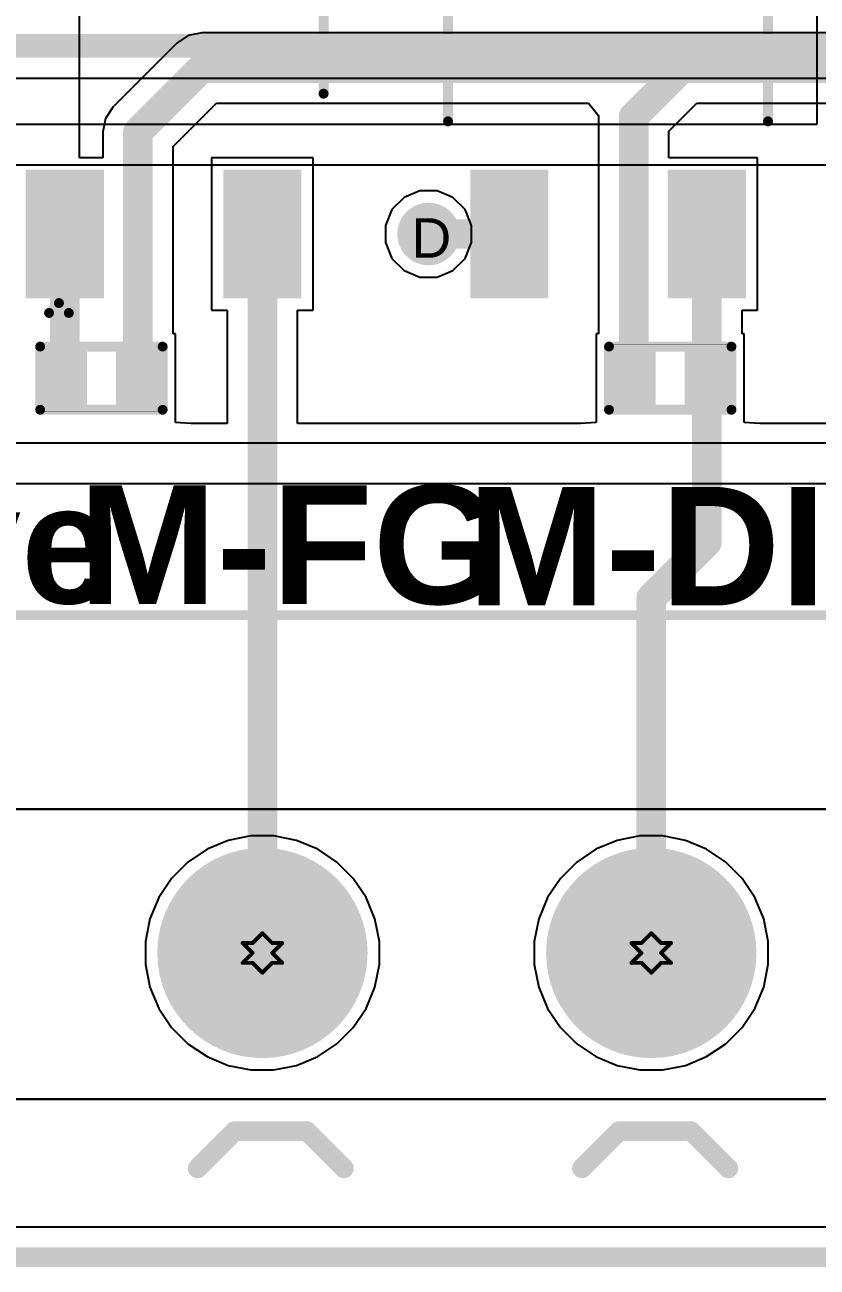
# Model space of a CAD drawing. Header units: inches. Extents: x 0 to 5401, y 0 to 5414.
# Drawn here: x 126.61 to 136.8, y -0.13 to 15.85 of the extents above; entities that cross this region are included whole.
import ezdxf

# ---------------------------------------------------------------- set-up
doc = ezdxf.new("R2010")
doc.units = ezdxf.units.IN
for name, color, linetype in [('Board Outline', 216, 'Continuous'), ('Bottom Layer', 5, 'Continuous'), ('Bottom Solder', 6, 'Continuous'), ('Drill Drawing', 1, 'Continuous'), ('Layer 1', 16, 'Continuous'), ('Layer 2', 76, 'Continuous'), ('Multi-Layer', 9, 'Continuous'), ('Pad Holes', 156, 'Continuous'), ('Top Layer', 1, 'Continuous'), ('Top Overlay', 2, 'Continuous'), ('Top Paste', 8, 'Continuous'), ('Top Solder', 216, 'Continuous'), ('Via Holes', 16, 'Continuous')]:
    doc.layers.add(name, color=color, linetype=linetype)
doc.styles.add('Arial', font='', dxfattribs={"height": 0.2})
doc.styles.add('Arial_Bold', font='', dxfattribs={"height": 0.2})
doc.styles.get('Arial').set_extended_font_data('Arial')
doc.styles.get('Arial_Bold').set_extended_font_data('Arial', bold=True)

# ---------------------------------------------------------------- blocks, each defined once
blk = doc.blocks.new('SOP_4_2_54_14')
at = {"layer": 'Top Layer'}
for points in [[(-3.85, 1.67), (-2.4, 1.67), (-2.4, 0.87), (-3.85, 0.87)], [(2.4, 1.67), (3.85, 1.67), (3.85, 0.87), (2.4, 0.87)], [(-3.85, -0.87), (-2.4, -0.87), (-2.4, -1.67), (-3.85, -1.67)], [(2.4, -0.87), (3.85, -0.87), (3.85, -1.67), (2.4, -1.67)]]:
    blk.add_hatch(color=1, dxfattribs=at).paths.add_polyline_path(points)
at = {"layer": 'Top Paste'}
for points in [[(-3.85, 1.67), (-2.4, 1.67), (-2.4, 0.87), (-3.85, 0.87)], [(2.4, 1.67), (3.85, 1.67), (3.85, 0.87), (2.4, 0.87)], [(-3.85, -0.87), (-2.4, -0.87), (-2.4, -1.67), (-3.85, -1.67)], [(2.4, -0.87), (3.85, -0.87), (3.85, -1.67), (2.4, -1.67)]]:
    blk.add_hatch(color=8, dxfattribs=at).paths.add_polyline_path(points)
at = {"layer": 'Top Solder'}
for points in [[(-3.952, 1.772), (-2.298, 1.772), (-2.298, 0.768), (-3.952, 0.768)], [(2.298, 1.772), (3.952, 1.772), (3.952, 0.768), (2.298, 0.768)], [(-3.952, -0.768), (-2.298, -0.768), (-2.298, -1.772), (-3.952, -1.772)], [(2.298, -0.768), (3.952, -0.768), (3.952, -1.772), (2.298, -1.772)]]:
    blk.add_hatch(color=216, dxfattribs=at).paths.add_polyline_path(points)
at = {"layer": 'Top Overlay'}
for points in [[(-1.321, 2.057, 0.127, 0.127, 0), (1.676, 2.057, 0.127, 0.127, 0)], [(-4.14, 1.473, 0.127, 0.127, 0), (-4.013, 1.346, 0.127, 0.127, 0)], [(-4.14, 1.473, 0.127, 0.127, 0), (-4.14, 1.219, 0.127, 0.127, 0)], [(-4.013, 1.346, 0.127, 0.127, 0), (-4.14, 1.219, 0.127, 0.127, 0)], [(-1.321, -2.057, 0.127, 0.127, 0), (1.676, -2.057, 0.127, 0.127, 0)]]:
    blk.add_lwpolyline(points, format="xyseb", dxfattribs=at)
for points in [[(-1.353, 2.057, 0.0635, 0.0635, 1), (-1.289, 2.057, 0.0635, 0.0635, 1)], [(1.645, 2.057, 0.0635, 0.0635, 1), (1.708, 2.057, 0.0635, 0.0635, 1)], [(-4.172, 1.473, 0.0635, 0.0635, 1), (-4.108, 1.473, 0.0635, 0.0635, 1)], [(-4.172, 1.473, 0.0635, 0.0635, 1), (-4.108, 1.473, 0.0635, 0.0635, 1)], [(-4.172, 1.219, 0.0635, 0.0635, 1), (-4.108, 1.219, 0.0635, 0.0635, 1)], [(-4.172, 1.219, 0.0635, 0.0635, 1), (-4.108, 1.219, 0.0635, 0.0635, 1)], [(-4.045, 1.346, 0.0635, 0.0635, 1), (-3.981, 1.346, 0.0635, 0.0635, 1)], [(-4.045, 1.346, 0.0635, 0.0635, 1), (-3.981, 1.346, 0.0635, 0.0635, 1)], [(-1.353, -2.057, 0.0635, 0.0635, 1), (-1.289, -2.057, 0.0635, 0.0635, 1)], [(1.645, -2.057, 0.0635, 0.0635, 1), (1.708, -2.057, 0.0635, 0.0635, 1)]]:
    blk.add_lwpolyline(points, format="xyseb", close=True, dxfattribs=at)
blk = doc.blocks.new('SOP_4_2_54_16')
at = {"layer": 'Top Layer'}
for points in [[(-3.85, 1.67), (-2.4, 1.67), (-2.4, 0.87), (-3.85, 0.87)], [(2.4, 1.67), (3.85, 1.67), (3.85, 0.87), (2.4, 0.87)], [(-3.85, -0.87), (-2.4, -0.87), (-2.4, -1.67), (-3.85, -1.67)], [(2.4, -0.87), (3.85, -0.87), (3.85, -1.67), (2.4, -1.67)]]:
    blk.add_hatch(color=1, dxfattribs=at).paths.add_polyline_path(points)
at = {"layer": 'Top Paste'}
for points in [[(-3.85, 1.67), (-2.4, 1.67), (-2.4, 0.87), (-3.85, 0.87)], [(2.4, 1.67), (3.85, 1.67), (3.85, 0.87), (2.4, 0.87)], [(-3.85, -0.87), (-2.4, -0.87), (-2.4, -1.67), (-3.85, -1.67)], [(2.4, -0.87), (3.85, -0.87), (3.85, -1.67), (2.4, -1.67)]]:
    blk.add_hatch(color=8, dxfattribs=at).paths.add_polyline_path(points)
at = {"layer": 'Top Solder'}
for points in [[(-3.952, 1.772), (-2.298, 1.772), (-2.298, 0.768), (-3.952, 0.768)], [(2.298, 1.772), (3.952, 1.772), (3.952, 0.768), (2.298, 0.768)], [(-3.952, -0.768), (-2.298, -0.768), (-2.298, -1.772), (-3.952, -1.772)], [(2.298, -0.768), (3.952, -0.768), (3.952, -1.772), (2.298, -1.772)]]:
    blk.add_hatch(color=216, dxfattribs=at).paths.add_polyline_path(points)
at = {"layer": 'Top Overlay'}
for points in [[(1.676, 2.057, 0.127, 0.127, 0), (-1.321, 2.057, 0.127, 0.127, 0)], [(-4.013, 1.346, 0.127, 0.127, 0), (-4.14, 1.473, 0.127, 0.127, 0)], [(-4.14, 1.219, 0.127, 0.127, 0), (-4.14, 1.473, 0.127, 0.127, 0)], [(-4.14, 1.219, 0.127, 0.127, 0), (-4.013, 1.346, 0.127, 0.127, 0)], [(1.676, -2.057, 0.127, 0.127, 0), (-1.321, -2.057, 0.127, 0.127, 0)]]:
    blk.add_lwpolyline(points, format="xyseb", dxfattribs=at)
for points in [[(-1.353, 2.057, 0.0635, 0.0635, 1), (-1.289, 2.057, 0.0635, 0.0635, 1)], [(1.645, 2.057, 0.0635, 0.0635, 1), (1.708, 2.057, 0.0635, 0.0635, 1)], [(-4.172, 1.473, 0.0635, 0.0635, 1), (-4.108, 1.473, 0.0635, 0.0635, 1)], [(-4.172, 1.473, 0.0635, 0.0635, 1), (-4.108, 1.473, 0.0635, 0.0635, 1)], [(-4.172, 1.219, 0.0635, 0.0635, 1), (-4.108, 1.219, 0.0635, 0.0635, 1)], [(-4.172, 1.219, 0.0635, 0.0635, 1), (-4.108, 1.219, 0.0635, 0.0635, 1)], [(-4.045, 1.346, 0.0635, 0.0635, 1), (-3.981, 1.346, 0.0635, 0.0635, 1)], [(-4.045, 1.346, 0.0635, 0.0635, 1), (-3.981, 1.346, 0.0635, 0.0635, 1)], [(-1.353, -2.057, 0.0635, 0.0635, 1), (-1.289, -2.057, 0.0635, 0.0635, 1)], [(1.645, -2.057, 0.0635, 0.0635, 1), (1.708, -2.057, 0.0635, 0.0635, 1)]]:
    blk.add_lwpolyline(points, format="xyseb", close=True, dxfattribs=at)
blk = doc.blocks.new('R___0402_72')
at = {"layer": 'Top Layer'}
for points in [[(-0.699, -0.318), (-0.699, 0.318), (-0.241, 0.318), (-0.241, -0.318)], [(0.241, -0.318), (0.241, 0.318), (0.699, 0.318), (0.699, -0.318)]]:
    blk.add_hatch(color=1, dxfattribs=at).paths.add_polyline_path(points)
at = {"layer": 'Top Paste'}
for points in [[(-0.699, -0.318), (-0.699, 0.318), (-0.241, 0.318), (-0.241, -0.318)], [(0.241, -0.318), (0.241, 0.318), (0.699, 0.318), (0.699, -0.318)]]:
    blk.add_hatch(color=8, dxfattribs=at).paths.add_polyline_path(points)
at = {"layer": 'Top Solder'}
for points in [[(-0.754, -0.373), (-0.754, 0.373), (-0.186, 0.373), (-0.186, -0.373)], [(0.186, -0.373), (0.186, 0.373), (0.754, 0.373), (0.754, -0.373)]]:
    blk.add_hatch(color=216, dxfattribs=at).paths.add_polyline_path(points)
at = {"layer": 'Top Overlay'}
for points in [[(-0.787, 0.406, 0.127, 0.127, 0), (0.787, 0.406, 0.127, 0.127, 0)], [(-0.787, -0.406, 0.127, 0.127, 0), (-0.787, 0.406, 0.127, 0.127, 0)], [(0.787, -0.406, 0.127, 0.127, 0), (0.787, 0.406, 0.127, 0.127, 0)], [(-0.787, -0.406, 0.127, 0.127, 0), (0.787, -0.406, 0.127, 0.127, 0)], [(-0.813, -0.432, 0.00323, 0.00323, 0), (0.813, -0.432, 0.00323, 0.00323, 0)]]:
    blk.add_lwpolyline(points, format="xyseb", dxfattribs=at)
for points in [[(-0.819, 0.406, 0.0635, 0.0635, 1), (-0.756, 0.406, 0.0635, 0.0635, 1)], [(-0.819, 0.406, 0.0635, 0.0635, 1), (-0.756, 0.406, 0.0635, 0.0635, 1)], [(0.756, 0.406, 0.0635, 0.0635, 1), (0.819, 0.406, 0.0635, 0.0635, 1)], [(0.756, 0.406, 0.0635, 0.0635, 1), (0.819, 0.406, 0.0635, 0.0635, 1)], [(-0.819, -0.406, 0.0635, 0.0635, 1), (-0.756, -0.406, 0.0635, 0.0635, 1)], [(-0.819, -0.406, 0.0635, 0.0635, 1), (-0.756, -0.406, 0.0635, 0.0635, 1)], [(-0.814, -0.432, 0.00161, 0.00161, 1), (-0.812, -0.432, 0.00161, 0.00161, 1)], [(0.756, -0.406, 0.0635, 0.0635, 1), (0.819, -0.406, 0.0635, 0.0635, 1)], [(0.756, -0.406, 0.0635, 0.0635, 1), (0.819, -0.406, 0.0635, 0.0635, 1)], [(0.812, -0.432, 0.00161, 0.00161, 1), (0.814, -0.432, 0.00161, 0.00161, 1)]]:
    blk.add_lwpolyline(points, format="xyseb", close=True, dxfattribs=at)
blk = doc.blocks.new('R___0402_74')
at = {"layer": 'Top Layer'}
for points in [[(-0.699, -0.318), (-0.699, 0.318), (-0.241, 0.318), (-0.241, -0.318)], [(0.241, -0.318), (0.241, 0.318), (0.699, 0.318), (0.699, -0.318)]]:
    blk.add_hatch(color=1, dxfattribs=at).paths.add_polyline_path(points)
at = {"layer": 'Top Paste'}
for points in [[(-0.699, -0.318), (-0.699, 0.318), (-0.241, 0.318), (-0.241, -0.318)], [(0.241, -0.318), (0.241, 0.318), (0.699, 0.318), (0.699, -0.318)]]:
    blk.add_hatch(color=8, dxfattribs=at).paths.add_polyline_path(points)
at = {"layer": 'Top Solder'}
for points in [[(-0.754, -0.373), (-0.754, 0.373), (-0.186, 0.373), (-0.186, -0.373)], [(0.186, -0.373), (0.186, 0.373), (0.754, 0.373), (0.754, -0.373)]]:
    blk.add_hatch(color=216, dxfattribs=at).paths.add_polyline_path(points)
at = {"layer": 'Top Overlay'}
for points in [[(0.787, 0.406, 0.127, 0.127, 0), (-0.787, 0.406, 0.127, 0.127, 0)], [(-0.787, 0.406, 0.127, 0.127, 0), (-0.787, -0.406, 0.127, 0.127, 0)], [(0.787, 0.406, 0.127, 0.127, 0), (0.787, -0.406, 0.127, 0.127, 0)], [(0.787, -0.406, 0.127, 0.127, 0), (-0.787, -0.406, 0.127, 0.127, 0)], [(0.813, -0.432, 0.00323, 0.00323, 0), (-0.813, -0.432, 0.00323, 0.00323, 0)]]:
    blk.add_lwpolyline(points, format="xyseb", dxfattribs=at)
for points in [[(-0.819, 0.406, 0.0635, 0.0635, 1), (-0.756, 0.406, 0.0635, 0.0635, 1)], [(-0.819, 0.406, 0.0635, 0.0635, 1), (-0.756, 0.406, 0.0635, 0.0635, 1)], [(0.756, 0.406, 0.0635, 0.0635, 1), (0.819, 0.406, 0.0635, 0.0635, 1)], [(0.756, 0.406, 0.0635, 0.0635, 1), (0.819, 0.406, 0.0635, 0.0635, 1)], [(-0.819, -0.406, 0.0635, 0.0635, 1), (-0.756, -0.406, 0.0635, 0.0635, 1)], [(-0.819, -0.406, 0.0635, 0.0635, 1), (-0.756, -0.406, 0.0635, 0.0635, 1)], [(-0.814, -0.432, 0.00161, 0.00161, 1), (-0.812, -0.432, 0.00161, 0.00161, 1)], [(0.756, -0.406, 0.0635, 0.0635, 1), (0.819, -0.406, 0.0635, 0.0635, 1)], [(0.756, -0.406, 0.0635, 0.0635, 1), (0.819, -0.406, 0.0635, 0.0635, 1)], [(0.812, -0.432, 0.00161, 0.00161, 1), (0.814, -0.432, 0.00161, 0.00161, 1)]]:
    blk.add_lwpolyline(points, format="xyseb", close=True, dxfattribs=at)
blk = doc.blocks.new('WJ127_5_0_5P_182')
at = {"layer": 'Bottom Layer'}
h = blk.add_hatch(color=5, dxfattribs=at)
edge = h.paths.add_edge_path()
edge.add_arc((0, 0), 1.25, 0, 360)
h = blk.add_hatch(color=5, dxfattribs=at)
edge = h.paths.add_edge_path()
edge.add_arc((5, 0), 1.25, 0, 360)
at = {"layer": 'Bottom Solder'}
h = blk.add_hatch(color=6, dxfattribs=at)
edge = h.paths.add_edge_path()
edge.add_arc((0, 0), 1.352, 0, 360)
h = blk.add_hatch(color=6, dxfattribs=at)
edge = h.paths.add_edge_path()
edge.add_arc((5, 0), 1.352, 0, 360)
at = {"layer": 'Layer 1'}
h = blk.add_hatch(color=16, dxfattribs=at)
edge = h.paths.add_edge_path()
edge.add_arc((0, 0), 1.25, 0, 360)
h = blk.add_hatch(color=16, dxfattribs=at)
edge = h.paths.add_edge_path()
edge.add_arc((5, 0), 1.25, 0, 360)
at = {"layer": 'Layer 2'}
h = blk.add_hatch(color=76, dxfattribs=at)
edge = h.paths.add_edge_path()
edge.add_arc((0, 0), 1.25, 0, 360)
h = blk.add_hatch(color=76, dxfattribs=at)
edge = h.paths.add_edge_path()
edge.add_arc((5, 0), 1.25, 0, 360)
at = {"layer": 'Multi-Layer'}
h = blk.add_hatch(color=9, dxfattribs=at)
edge = h.paths.add_edge_path()
edge.add_arc((0, 0), 1.25, 0, 360)
h = blk.add_hatch(color=9, dxfattribs=at)
edge = h.paths.add_edge_path()
edge.add_arc((5, 0), 1.25, 0, 360)
at = {"layer": 'Pad Holes'}
h = blk.add_hatch(color=7, dxfattribs=at)
edge = h.paths.add_edge_path()
edge.add_arc((0, 0), 0.65, 0, 360)
h = blk.add_hatch(color=7, dxfattribs=at)
edge = h.paths.add_edge_path()
edge.add_arc((5, 0), 0.65, 0, 360)
at = {"layer": 'Top Layer'}
h = blk.add_hatch(color=1, dxfattribs=at)
edge = h.paths.add_edge_path()
edge.add_arc((0, 0), 1.25, 0, 360)
h = blk.add_hatch(color=1, dxfattribs=at)
edge = h.paths.add_edge_path()
edge.add_arc((5, 0), 1.25, 0, 360)
at = {"layer": 'Top Solder'}
h = blk.add_hatch(color=216, dxfattribs=at)
edge = h.paths.add_edge_path()
edge.add_arc((0, 0), 1.352, 0, 360)
h = blk.add_hatch(color=216, dxfattribs=at)
edge = h.paths.add_edge_path()
edge.add_arc((5, 0), 1.352, 0, 360)
at = {"layer": 'Top Overlay'}
for points in [[(-13.005, 4.343, 0.127, 0.127, 0), (12.548, 4.343, 0.127, 0.127, 0)], [(-0.833, -2.769, 0.254, 0.254, 0), (-0.356, -2.292, 0.254, 0.254, 0)], [(-0.356, -2.292, 0.254, 0.254, 0), (0.572, -2.292, 0.254, 0.254, 0)], [(0.572, -2.292, 0.254, 0.254, 0), (1.049, -2.769, 0.254, 0.254, 0)], [(4.109, -2.769, 0.254, 0.254, 0), (4.586, -2.292, 0.254, 0.254, 0)], [(4.586, -2.292, 0.254, 0.254, 0), (5.514, -2.292, 0.254, 0.254, 0)], [(5.514, -2.292, 0.254, 0.254, 0), (5.991, -2.769, 0.254, 0.254, 0)], [(-13.005, -3.912, 0.127, 0.127, 0), (12.548, -3.912, 0.127, 0.127, 0)]]:
    blk.add_lwpolyline(points, format="xyseb", dxfattribs=at)
for points in [[(-0.42, -2.292, 0.127, 0.127, 1), (-0.293, -2.292, 0.127, 0.127, 1)], [(-0.42, -2.292, 0.127, 0.127, 1), (-0.293, -2.292, 0.127, 0.127, 1)], [(0.509, -2.292, 0.127, 0.127, 1), (0.636, -2.292, 0.127, 0.127, 1)], [(0.509, -2.292, 0.127, 0.127, 1), (0.636, -2.292, 0.127, 0.127, 1)], [(4.522, -2.292, 0.127, 0.127, 1), (4.649, -2.292, 0.127, 0.127, 1)], [(4.522, -2.292, 0.127, 0.127, 1), (4.649, -2.292, 0.127, 0.127, 1)], [(5.45, -2.292, 0.127, 0.127, 1), (5.577, -2.292, 0.127, 0.127, 1)], [(5.45, -2.292, 0.127, 0.127, 1), (5.577, -2.292, 0.127, 0.127, 1)], [(-0.896, -2.769, 0.127, 0.127, 1), (-0.769, -2.769, 0.127, 0.127, 1)], [(0.985, -2.769, 0.127, 0.127, 1), (1.112, -2.769, 0.127, 0.127, 1)], [(4.045, -2.769, 0.127, 0.127, 1), (4.172, -2.769, 0.127, 0.127, 1)], [(5.927, -2.769, 0.127, 0.127, 1), (6.054, -2.769, 0.127, 0.127, 1)]]:
    blk.add_lwpolyline(points, format="xyseb", close=True, dxfattribs=at)

msp = doc.modelspace()

# ---------------------------------------------------------------- hatches: boundary and pattern name
at = {"layer": 'Bottom Layer'}
h = msp.add_hatch(color=5, dxfattribs=at)
edge = h.paths.add_edge_path()
edge.add_arc((131.803, 13.158), 0.3, 0, 360)
at = {"layer": 'Bottom Solder'}
h = msp.add_hatch(color=6, dxfattribs=at)
edge = h.paths.add_edge_path()
edge.add_arc((131.803, 13.158), 0.402, 0, 360)
at = {"layer": 'Layer 1'}
h = msp.add_hatch(color=16, dxfattribs=at)
edge = h.paths.add_edge_path()
edge.add_arc((131.803, 13.158), 0.3, 0, 360)
at = {"layer": 'Layer 2'}
h = msp.add_hatch(color=76, dxfattribs=at)
edge = h.paths.add_edge_path()
edge.add_arc((131.803, 13.158), 0.3, 0, 360)
at = {"layer": 'Top Layer'}
h = msp.add_hatch(color=1, dxfattribs=at)
edge = h.paths.add_edge_path()
edge.add_arc((131.803, 13.158), 0.3, 0, 360)
at = {"layer": 'Top Solder'}
h = msp.add_hatch(color=216, dxfattribs=at)
edge = h.paths.add_edge_path()
edge.add_arc((131.803, 13.158), 0.402, 0, 360)
at = {"layer": 'Via Holes'}
h = msp.add_hatch(color=7, dxfattribs=at)
edge = h.paths.add_edge_path()
edge.add_arc((131.803, 13.158), 0.15, 0, 360)

# ---------------------------------------------------------------- linework, layer by layer
at = {"layer": 'Board Outline'}
msp.add_lwpolyline([(0, 0, 0.254, 0.254, 0), (150, 0, 0.254, 0.254, 0)], format="xyseb", dxfattribs=at)
at = {"layer": 'Bottom Layer'}
for p, q in [((38.341, 15.162), (142.964, 15.162)), ((116.662, 5.761), (142.215, 5.761)), ((142.215, 5.761), (116.662, 5.761)), ((142.215, 2.032), (116.662, 2.032)), ((116.662, 2.032), (142.215, 2.032)), ((145.483, 0.388), (4.517, 0.388))]:
    msp.add_line(p, q, dxfattribs=at)
msp.add_lwpolyline([(38.341, 15.576, 0.305, 0.305, 0), (142.964, 15.576, 0.305, 0.305, 0)], format="xyseb", dxfattribs=at)
at = {"layer": 'Drill Drawing'}
for points in [[(129.54, 4.04, 0.0508, 0.0508, 0), (129.667, 4.167, 0.0508, 0.0508, 0)], [(129.667, 4.167, 0.0508, 0.0508, 0), (129.794, 4.04, 0.0508, 0.0508, 0)], [(134.54, 4.04, 0.0508, 0.0508, 0), (134.667, 4.167, 0.0508, 0.0508, 0)], [(134.667, 4.167, 0.0508, 0.0508, 0), (134.794, 4.04, 0.0508, 0.0508, 0)], [(129.413, 4.04, 0.0508, 0.0508, 0), (129.54, 3.913, 0.0508, 0.0508, 0)], [(129.413, 4.04, 0.0508, 0.0508, 0), (129.54, 4.04, 0.0508, 0.0508, 0)], [(129.794, 4.04, 0.0508, 0.0508, 0), (129.921, 4.04, 0.0508, 0.0508, 0)], [(129.794, 3.913, 0.0508, 0.0508, 0), (129.921, 4.04, 0.0508, 0.0508, 0)], [(134.413, 4.04, 0.0508, 0.0508, 0), (134.54, 3.913, 0.0508, 0.0508, 0)], [(134.413, 4.04, 0.0508, 0.0508, 0), (134.54, 4.04, 0.0508, 0.0508, 0)], [(134.794, 4.04, 0.0508, 0.0508, 0), (134.921, 4.04, 0.0508, 0.0508, 0)], [(134.794, 3.913, 0.0508, 0.0508, 0), (134.921, 4.04, 0.0508, 0.0508, 0)], [(129.413, 3.786, 0.0508, 0.0508, 0), (129.54, 3.913, 0.0508, 0.0508, 0)], [(129.794, 3.913, 0.0508, 0.0508, 0), (129.921, 3.786, 0.0508, 0.0508, 0)], [(134.413, 3.786, 0.0508, 0.0508, 0), (134.54, 3.913, 0.0508, 0.0508, 0)], [(134.794, 3.913, 0.0508, 0.0508, 0), (134.921, 3.786, 0.0508, 0.0508, 0)], [(129.413, 3.786, 0.0508, 0.0508, 0), (129.54, 3.786, 0.0508, 0.0508, 0)], [(129.54, 3.786, 0.0508, 0.0508, 0), (129.667, 3.659, 0.0508, 0.0508, 0)], [(129.667, 3.659, 0.0508, 0.0508, 0), (129.794, 3.786, 0.0508, 0.0508, 0)], [(129.794, 3.786, 0.0508, 0.0508, 0), (129.921, 3.786, 0.0508, 0.0508, 0)], [(134.413, 3.786, 0.0508, 0.0508, 0), (134.54, 3.786, 0.0508, 0.0508, 0)], [(134.54, 3.786, 0.0508, 0.0508, 0), (134.667, 3.659, 0.0508, 0.0508, 0)], [(134.667, 3.659, 0.0508, 0.0508, 0), (134.794, 3.786, 0.0508, 0.0508, 0)], [(134.794, 3.786, 0.0508, 0.0508, 0), (134.921, 3.786, 0.0508, 0.0508, 0)]]:
    msp.add_lwpolyline(points, format="xyseb", dxfattribs=at)
for points in [[(129.654, 4.167, 0.0254, 0.0254, 1), (129.68, 4.167, 0.0254, 0.0254, 1)], [(129.654, 4.167, 0.0254, 0.0254, 1), (129.68, 4.167, 0.0254, 0.0254, 1)], [(134.654, 4.167, 0.0254, 0.0254, 1), (134.68, 4.167, 0.0254, 0.0254, 1)], [(134.654, 4.167, 0.0254, 0.0254, 1), (134.68, 4.167, 0.0254, 0.0254, 1)], [(129.4, 4.04, 0.0254, 0.0254, 1), (129.426, 4.04, 0.0254, 0.0254, 1)], [(129.4, 4.04, 0.0254, 0.0254, 1), (129.426, 4.04, 0.0254, 0.0254, 1)], [(129.527, 4.04, 0.0254, 0.0254, 1), (129.553, 4.04, 0.0254, 0.0254, 1)], [(129.527, 4.04, 0.0254, 0.0254, 1), (129.553, 4.04, 0.0254, 0.0254, 1)], [(129.781, 4.04, 0.0254, 0.0254, 1), (129.807, 4.04, 0.0254, 0.0254, 1)], [(129.781, 4.04, 0.0254, 0.0254, 1), (129.807, 4.04, 0.0254, 0.0254, 1)], [(129.908, 4.04, 0.0254, 0.0254, 1), (129.934, 4.04, 0.0254, 0.0254, 1)], [(129.908, 4.04, 0.0254, 0.0254, 1), (129.934, 4.04, 0.0254, 0.0254, 1)], [(134.4, 4.04, 0.0254, 0.0254, 1), (134.426, 4.04, 0.0254, 0.0254, 1)], [(134.4, 4.04, 0.0254, 0.0254, 1), (134.426, 4.04, 0.0254, 0.0254, 1)], [(134.527, 4.04, 0.0254, 0.0254, 1), (134.553, 4.04, 0.0254, 0.0254, 1)], [(134.527, 4.04, 0.0254, 0.0254, 1), (134.553, 4.04, 0.0254, 0.0254, 1)], [(134.781, 4.04, 0.0254, 0.0254, 1), (134.807, 4.04, 0.0254, 0.0254, 1)], [(134.781, 4.04, 0.0254, 0.0254, 1), (134.807, 4.04, 0.0254, 0.0254, 1)], [(134.908, 4.04, 0.0254, 0.0254, 1), (134.934, 4.04, 0.0254, 0.0254, 1)], [(134.908, 4.04, 0.0254, 0.0254, 1), (134.934, 4.04, 0.0254, 0.0254, 1)], [(129.527, 3.913, 0.0254, 0.0254, 1), (129.553, 3.913, 0.0254, 0.0254, 1)], [(129.527, 3.913, 0.0254, 0.0254, 1), (129.553, 3.913, 0.0254, 0.0254, 1)], [(129.781, 3.913, 0.0254, 0.0254, 1), (129.807, 3.913, 0.0254, 0.0254, 1)], [(129.781, 3.913, 0.0254, 0.0254, 1), (129.807, 3.913, 0.0254, 0.0254, 1)], [(134.527, 3.913, 0.0254, 0.0254, 1), (134.553, 3.913, 0.0254, 0.0254, 1)], [(134.527, 3.913, 0.0254, 0.0254, 1), (134.553, 3.913, 0.0254, 0.0254, 1)], [(134.781, 3.913, 0.0254, 0.0254, 1), (134.807, 3.913, 0.0254, 0.0254, 1)], [(134.781, 3.913, 0.0254, 0.0254, 1), (134.807, 3.913, 0.0254, 0.0254, 1)], [(129.4, 3.786, 0.0254, 0.0254, 1), (129.426, 3.786, 0.0254, 0.0254, 1)], [(129.4, 3.786, 0.0254, 0.0254, 1), (129.426, 3.786, 0.0254, 0.0254, 1)], [(129.527, 3.786, 0.0254, 0.0254, 1), (129.553, 3.786, 0.0254, 0.0254, 1)], [(129.527, 3.786, 0.0254, 0.0254, 1), (129.553, 3.786, 0.0254, 0.0254, 1)], [(129.654, 3.659, 0.0254, 0.0254, 1), (129.68, 3.659, 0.0254, 0.0254, 1)], [(129.654, 3.659, 0.0254, 0.0254, 1), (129.68, 3.659, 0.0254, 0.0254, 1)], [(129.781, 3.786, 0.0254, 0.0254, 1), (129.807, 3.786, 0.0254, 0.0254, 1)], [(129.781, 3.786, 0.0254, 0.0254, 1), (129.807, 3.786, 0.0254, 0.0254, 1)], [(129.908, 3.786, 0.0254, 0.0254, 1), (129.934, 3.786, 0.0254, 0.0254, 1)], [(129.908, 3.786, 0.0254, 0.0254, 1), (129.934, 3.786, 0.0254, 0.0254, 1)], [(134.4, 3.786, 0.0254, 0.0254, 1), (134.426, 3.786, 0.0254, 0.0254, 1)], [(134.4, 3.786, 0.0254, 0.0254, 1), (134.426, 3.786, 0.0254, 0.0254, 1)], [(134.527, 3.786, 0.0254, 0.0254, 1), (134.553, 3.786, 0.0254, 0.0254, 1)], [(134.527, 3.786, 0.0254, 0.0254, 1), (134.553, 3.786, 0.0254, 0.0254, 1)], [(134.654, 3.659, 0.0254, 0.0254, 1), (134.68, 3.659, 0.0254, 0.0254, 1)], [(134.654, 3.659, 0.0254, 0.0254, 1), (134.68, 3.659, 0.0254, 0.0254, 1)], [(134.781, 3.786, 0.0254, 0.0254, 1), (134.807, 3.786, 0.0254, 0.0254, 1)], [(134.781, 3.786, 0.0254, 0.0254, 1), (134.807, 3.786, 0.0254, 0.0254, 1)], [(134.908, 3.786, 0.0254, 0.0254, 1), (134.934, 3.786, 0.0254, 0.0254, 1)], [(134.908, 3.786, 0.0254, 0.0254, 1), (134.934, 3.786, 0.0254, 0.0254, 1)]]:
    msp.add_lwpolyline(points, format="xyseb", close=True, dxfattribs=at)
at = {"layer": 'Layer 1'}
for p, q in [((140.808, 10.468), (0.388, 10.468)), ((0.388, 9.95), (141.326, 9.95)), ((129.228, 5.359), (128.955, 5.246)), ((129.519, 5.417), (129.228, 5.359)), ((129.815, 5.417), (129.519, 5.417)), ((130.106, 5.359), (129.815, 5.417)), ((130.379, 5.246), (130.106, 5.359)), ((134.228, 5.359), (133.955, 5.246)), ((134.519, 5.417), (134.228, 5.359)), ((134.815, 5.417), (134.519, 5.417)), ((135.106, 5.359), (134.815, 5.417)), ((135.379, 5.246), (135.106, 5.359)), ((128.955, 5.246), (128.708, 5.081)), ((130.626, 5.081), (130.379, 5.246)), ((133.955, 5.246), (133.708, 5.081)), ((135.626, 5.081), (135.379, 5.246)), ((128.708, 5.081), (128.499, 4.872)), ((130.835, 4.872), (130.626, 5.081)), ((133.708, 5.081), (133.499, 4.872)), ((135.835, 4.872), (135.626, 5.081)), ((128.499, 4.872), (128.334, 4.626)), ((131, 4.626), (130.835, 4.872)), ((133.499, 4.872), (133.334, 4.626)), ((136, 4.626), (135.835, 4.872)), ((128.334, 4.626), (128.221, 4.352)), ((131.113, 4.352), (131, 4.626)), ((133.334, 4.626), (133.221, 4.352)), ((136.113, 4.352), (136, 4.626)), ((128.221, 4.352), (128.163, 4.061)), ((131.171, 4.061), (131.113, 4.352)), ((133.221, 4.352), (133.163, 4.061)), ((136.171, 4.061), (136.113, 4.352)), ((128.163, 4.061), (128.163, 3.765)), ((131.171, 3.765), (131.171, 4.061)), ((133.163, 4.061), (133.163, 3.765)), ((136.171, 3.765), (136.171, 4.061)), ((128.163, 3.765), (128.221, 3.474)), ((131.113, 3.474), (131.171, 3.765)), ((133.163, 3.765), (133.221, 3.474)), ((136.113, 3.474), (136.171, 3.765)), ((128.221, 3.474), (128.334, 3.201)), ((131, 3.201), (131.113, 3.474)), ((133.221, 3.474), (133.334, 3.201)), ((136, 3.201), (136.113, 3.474)), ((128.334, 3.201), (128.499, 2.954)), ((130.835, 2.954), (131, 3.201)), ((133.334, 3.201), (133.499, 2.954)), ((135.835, 2.954), (136, 3.201)), ((128.499, 2.954), (128.708, 2.745)), ((130.626, 2.745), (130.835, 2.954)), ((133.499, 2.954), (133.708, 2.745)), ((135.626, 2.745), (135.835, 2.954)), ((128.708, 2.745), (128.955, 2.58)), ((130.379, 2.58), (130.626, 2.745)), ((133.708, 2.745), (133.955, 2.58)), ((135.379, 2.58), (135.626, 2.745)), ((128.955, 2.58), (129.228, 2.467)), ((130.106, 2.467), (130.379, 2.58)), ((133.955, 2.58), (134.228, 2.467)), ((135.106, 2.467), (135.379, 2.58)), ((129.228, 2.467), (129.519, 2.409)), ((129.519, 2.409), (129.815, 2.409)), ((129.815, 2.409), (130.106, 2.467)), ((134.228, 2.467), (134.519, 2.409)), ((134.519, 2.409), (134.815, 2.409)), ((134.815, 2.409), (135.106, 2.467)), ((145.397, 0.388), (4.603, 0.388))]:
    msp.add_line(p, q, dxfattribs=at)
at = {"layer": 'Layer 2'}
for p, q in [((136.794, 18.904), (136.794, 14.564)), ((136.794, 14.564), (107.916, 14.564)), ((32.715, 14.046), (137.312, 14.046)), ((131.489, 13.628), (131.333, 13.472)), ((131.693, 13.712), (131.489, 13.628)), ((131.913, 13.712), (131.693, 13.712)), ((132.117, 13.628), (131.913, 13.712)), ((132.273, 13.472), (132.117, 13.628)), ((131.333, 13.472), (131.249, 13.268)), ((132.357, 13.268), (132.273, 13.472)), ((131.249, 13.268), (131.249, 13.048)), ((132.357, 13.048), (132.357, 13.268)), ((131.249, 13.048), (131.333, 12.844)), ((132.273, 12.844), (132.357, 13.048)), ((131.333, 12.844), (131.489, 12.688)), ((132.117, 12.688), (132.273, 12.844)), ((131.489, 12.688), (131.693, 12.604)), ((131.913, 12.604), (132.117, 12.688)), ((131.693, 12.604), (131.913, 12.604)), ((129.228, 5.359), (128.955, 5.246)), ((129.519, 5.417), (129.228, 5.359)), ((129.815, 5.417), (129.519, 5.417)), ((130.106, 5.359), (129.815, 5.417)), ((130.379, 5.246), (130.106, 5.359)), ((134.228, 5.359), (133.955, 5.246)), ((134.519, 5.417), (134.228, 5.359)), ((134.815, 5.417), (134.519, 5.417)), ((135.106, 5.359), (134.815, 5.417)), ((135.379, 5.246), (135.106, 5.359)), ((128.955, 5.246), (128.708, 5.081)), ((130.626, 5.081), (130.379, 5.246)), ((133.955, 5.246), (133.708, 5.081)), ((135.626, 5.081), (135.379, 5.246)), ((128.708, 5.081), (128.499, 4.872)), ((130.835, 4.872), (130.626, 5.081)), ((133.708, 5.081), (133.499, 4.872)), ((135.835, 4.872), (135.626, 5.081)), ((128.499, 4.872), (128.334, 4.626)), ((131, 4.626), (130.835, 4.872)), ((133.499, 4.872), (133.334, 4.626)), ((136, 4.626), (135.835, 4.872)), ((128.334, 4.626), (128.221, 4.352)), ((131.113, 4.352), (131, 4.626)), ((133.334, 4.626), (133.221, 4.352)), ((136.113, 4.352), (136, 4.626)), ((128.221, 4.352), (128.163, 4.061)), ((131.171, 4.061), (131.113, 4.352)), ((133.221, 4.352), (133.163, 4.061)), ((136.171, 4.061), (136.113, 4.352)), ((128.163, 4.061), (128.163, 3.765)), ((131.171, 3.765), (131.171, 4.061)), ((133.163, 4.061), (133.163, 3.765)), ((136.171, 3.765), (136.171, 4.061)), ((128.163, 3.765), (128.221, 3.474)), ((131.113, 3.474), (131.171, 3.765)), ((133.163, 3.765), (133.221, 3.474)), ((136.113, 3.474), (136.171, 3.765)), ((128.221, 3.474), (128.334, 3.201)), ((131, 3.201), (131.113, 3.474)), ((133.221, 3.474), (133.334, 3.201)), ((136, 3.201), (136.113, 3.474)), ((128.334, 3.201), (128.499, 2.954)), ((130.835, 2.954), (131, 3.201)), ((133.334, 3.201), (133.499, 2.954)), ((135.835, 2.954), (136, 3.201)), ((128.499, 2.954), (128.708, 2.745)), ((130.626, 2.745), (130.835, 2.954)), ((133.499, 2.954), (133.708, 2.745)), ((135.626, 2.745), (135.835, 2.954)), ((128.708, 2.745), (128.955, 2.58)), ((130.379, 2.58), (130.626, 2.745)), ((133.708, 2.745), (133.955, 2.58)), ((135.379, 2.58), (135.626, 2.745)), ((128.955, 2.58), (129.228, 2.467)), ((130.106, 2.467), (130.379, 2.58)), ((133.955, 2.58), (134.228, 2.467)), ((135.106, 2.467), (135.379, 2.58)), ((129.228, 2.467), (129.519, 2.409)), ((129.519, 2.409), (129.815, 2.409)), ((129.815, 2.409), (130.106, 2.467)), ((134.228, 2.467), (134.519, 2.409)), ((134.519, 2.409), (134.815, 2.409)), ((134.815, 2.409), (135.106, 2.467)), ((145.397, 0.388), (32.715, 0.388))]:
    msp.add_line(p, q, dxfattribs=at)
at = {"layer": 'Top Layer'}
for p, q in [((127.317, 14.137), (127.317, 16.776)), ((128.714, 15.71), (128.567, 15.611)), ((128.887, 15.744), (128.714, 15.71)), ((140.481, 15.744), (128.887, 15.744)), ((128.567, 15.611), (127.746, 14.791)), ((127.746, 14.791), (127.648, 14.644)), ((128.52, 14.283), (129.075, 14.838)), ((129.075, 14.838), (133.861, 14.838)), ((133.861, 14.838), (133.99, 14.681)), ((134.894, 14.48), (135.252, 14.838)), ((135.252, 14.838), (140.294, 14.838)), ((127.648, 14.644), (127.614, 14.47)), ((133.99, 14.681), (133.988, 14.667)), ((133.988, 14.667), (133.988, 11.876)), ((127.614, 14.47), (127.614, 14.137)), ((134.894, 14.137), (134.894, 14.48)), ((128.52, 11.876), (128.52, 14.283)), ((127.614, 14.137), (127.317, 14.137)), ((130.321, 14.137), (129.013, 14.137)), ((129.013, 14.137), (129.013, 12.179)), ((130.321, 12.179), (130.321, 14.137)), ((136.035, 14.137), (134.894, 14.137)), ((136.035, 12.179), (136.035, 14.137)), ((129.013, 12.179), (129.214, 12.179)), ((129.214, 12.179), (129.214, 10.719)), ((130.12, 10.719), (130.12, 12.179)), ((130.12, 12.179), (130.321, 12.179)), ((135.834, 11.876), (135.834, 12.179)), ((135.834, 12.179), (136.035, 12.179)), ((128.549, 11.876), (128.52, 11.876)), ((128.549, 10.733), (128.549, 11.876)), ((133.988, 11.876), (133.958, 11.876)), ((133.958, 11.876), (133.958, 10.733)), ((135.863, 11.876), (135.834, 11.876)), ((135.863, 10.733), (135.863, 11.876)), ((128.747, 10.719), (128.549, 10.733)), ((129.214, 10.719), (128.747, 10.719)), ((133.761, 10.719), (130.12, 10.719)), ((133.958, 10.733), (133.761, 10.719)), ((136.061, 10.719), (135.863, 10.733)), ((139.214, 10.719), (136.061, 10.719))]:
    msp.add_line(p, q, dxfattribs=at)
for points in [[(128.067, 14.47, 0.381, 0.381, 0), (128.887, 15.291, 0.381, 0.381, 0)], [(128.887, 15.291, 0.381, 0.381, 0), (135.064, 15.291, 0.381, 0.381, 0)], [(134.441, 14.667, 0.381, 0.381, 0), (135.064, 15.291, 0.381, 0.381, 0)], [(135.064, 15.291, 0.381, 0.381, 0), (140.481, 15.291, 0.381, 0.381, 0)], [(134.441, 11.304, 0.381, 0.381, 0), (134.441, 14.667, 0.381, 0.381, 0)], [(128.067, 11.304, 0.381, 0.381, 0), (128.067, 14.47, 0.381, 0.381, 0)], [(127.127, 11.304, 0.381, 0.381, 0), (127.127, 13.158, 0.381, 0.381, 0)], [(129.667, 3.913, 0.381, 0.381, 0), (129.667, 13.158, 0.381, 0.381, 0)], [(131.803, 13.158, 0.381, 0.381, 0), (132.841, 13.158, 0.381, 0.381, 0)], [(135.381, 11.304, 0.381, 0.381, 0), (135.381, 13.158, 0.381, 0.381, 0)], [(135.381, 9.192, 0.381, 0.381, 0), (135.381, 11.304, 0.381, 0.381, 0)], [(134.667, 8.478, 0.381, 0.381, 0), (135.381, 9.192, 0.381, 0.381, 0)], [(134.667, 3.913, 0.381, 0.381, 0), (134.667, 8.478, 0.381, 0.381, 0)]]:
    msp.add_lwpolyline(points, format="xyseb", dxfattribs=at)
for points in [[(128.792, 15.291, 0.191, 0.191, 1), (128.982, 15.291, 0.191, 0.191, 1)], [(128.792, 15.291, 0.191, 0.191, 1), (128.982, 15.291, 0.191, 0.191, 1)], [(134.969, 15.291, 0.191, 0.191, 1), (135.159, 15.291, 0.191, 0.191, 1)], [(134.969, 15.291, 0.191, 0.191, 1), (135.159, 15.291, 0.191, 0.191, 1)], [(134.969, 15.291, 0.191, 0.191, 1), (135.159, 15.291, 0.191, 0.191, 1)], [(134.346, 14.667, 0.191, 0.191, 1), (134.536, 14.667, 0.191, 0.191, 1)], [(134.346, 14.667, 0.191, 0.191, 1), (134.536, 14.667, 0.191, 0.191, 1)], [(127.972, 14.47, 0.191, 0.191, 1), (128.162, 14.47, 0.191, 0.191, 1)], [(127.972, 14.47, 0.191, 0.191, 1), (128.162, 14.47, 0.191, 0.191, 1)], [(127.032, 13.158, 0.191, 0.191, 1), (127.222, 13.158, 0.191, 0.191, 1)], [(129.572, 13.158, 0.191, 0.191, 1), (129.762, 13.158, 0.191, 0.191, 1)], [(131.708, 13.158, 0.191, 0.191, 1), (131.898, 13.158, 0.191, 0.191, 1)], [(132.745, 13.158, 0.191, 0.191, 1), (132.936, 13.158, 0.191, 0.191, 1)], [(135.285, 13.158, 0.191, 0.191, 1), (135.476, 13.158, 0.191, 0.191, 1)], [(127.032, 11.304, 0.191, 0.191, 1), (127.222, 11.304, 0.191, 0.191, 1)], [(127.972, 11.304, 0.191, 0.191, 1), (128.162, 11.304, 0.191, 0.191, 1)], [(134.346, 11.304, 0.191, 0.191, 1), (134.536, 11.304, 0.191, 0.191, 1)], [(135.285, 11.304, 0.191, 0.191, 1), (135.476, 11.304, 0.191, 0.191, 1)], [(135.285, 11.304, 0.191, 0.191, 1), (135.476, 11.304, 0.191, 0.191, 1)], [(135.285, 9.192, 0.191, 0.191, 1), (135.476, 9.192, 0.191, 0.191, 1)], [(135.285, 9.192, 0.191, 0.191, 1), (135.476, 9.192, 0.191, 0.191, 1)], [(134.572, 8.478, 0.191, 0.191, 1), (134.762, 8.478, 0.191, 0.191, 1)], [(134.572, 8.478, 0.191, 0.191, 1), (134.762, 8.478, 0.191, 0.191, 1)], [(129.572, 3.913, 0.191, 0.191, 1), (129.762, 3.913, 0.191, 0.191, 1)], [(134.572, 3.913, 0.191, 0.191, 1), (134.762, 3.913, 0.191, 0.191, 1)]]:
    msp.add_lwpolyline(points, format="xyseb", close=True, dxfattribs=at)

# ---------------------------------------------------------------- block references
for name, p, rotation in [('SOP_4_2_54_16', (134.111, 16.283), 270), ('SOP_4_2_54_14', (128.397, 16.283), 90), ('R___0402_74', (134.911, 11.304), 180)]:
    msp.add_blockref(name, p, dxfattribs=dict(rotation=rotation))
for name, p in [('R___0402_72', (127.597, 11.304)), ('WJ127_5_0_5P_182', (129.667, 3.913))]:
    msp.add_blockref(name, p)

# ---------------------------------------------------------------- texts
at = {"layer": 'Drill Drawing', "style": 'Arial'}
msp.add_text('D', height=0.508, dxfattribs=at).set_placement((131.583, 12.853))
at = {"layer": 'Top Overlay', "style": 'Arial_Bold'}
for s, p in [('M -ve', (122.305, 8.408)), ('M-FG', (127.305, 8.401)), ('M-DIR', (132.305, 8.382))]:
    msp.add_text(s, height=1.524, dxfattribs=at).set_placement(p)

doc.saveas('drawing.dxf')
